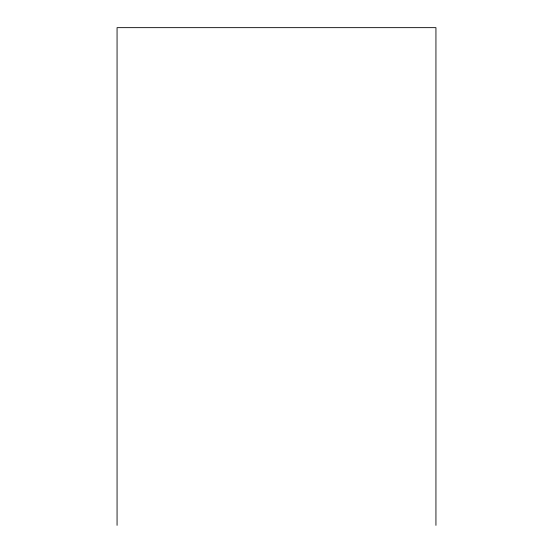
<?xml version="1.0" encoding="UTF-8"?>
<svg xmlns="http://www.w3.org/2000/svg" width="553" height="553" viewBox="0 0 553 553"><rect width="100%" height="100%" fill="white"/><g stroke="black" fill="none" stroke-linecap="round" stroke-linejoin="round"><path stroke-width="0.83" d="M435.937 525.35L435.937 27.65L117.063 27.65L117.063 525.35"/></g></svg>
